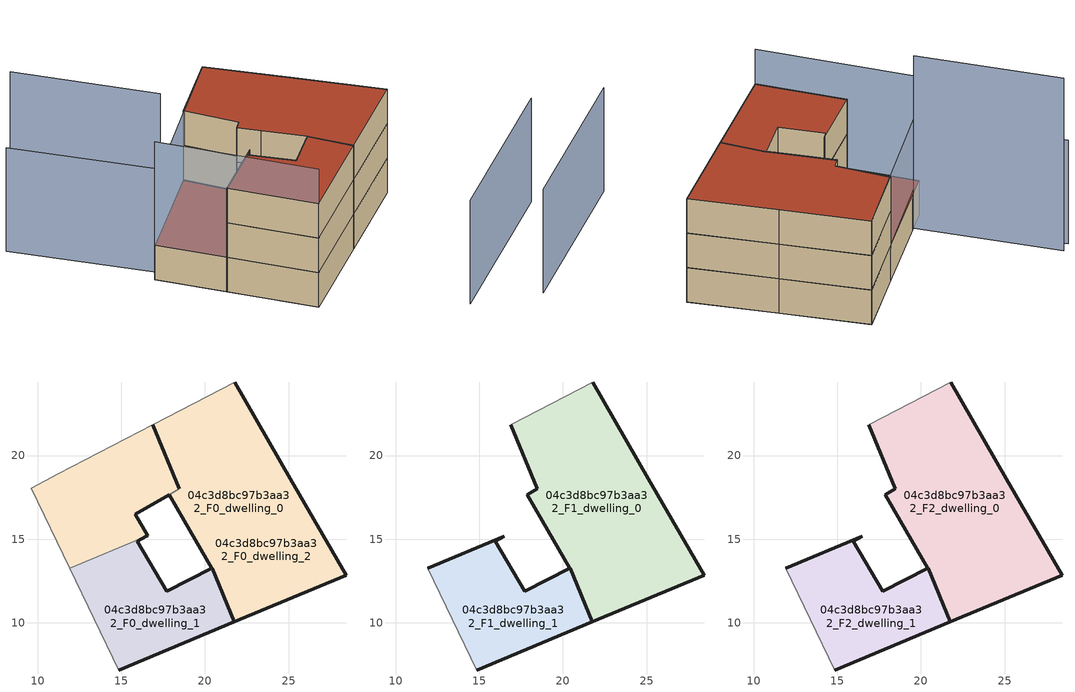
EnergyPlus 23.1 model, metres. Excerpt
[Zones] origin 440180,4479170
04c3d8bc97b3aa32_F0_dwelling_0
 floor ground (EU_floor_Construction): 28.44,12.83 25.11,18.62 21.78,24.4 16.88,21.84 18.47,18.01 18.47,18 17.86,17.66 18.75,16.11 20.4,13.25 20.43,13.26 21.76,10.06 z0; 18.47,18 18.47,18.01 16.88,21.84 z0; 16.57,15.21 15.83,16.5 17.86,17.65 17.86,17.66 18.47,18 16.88,21.84 11.23,18.9 9.62,18.05 11.92,13.27 16.48,15.16 z0
 wall outside (EU_wall_Construction): 18.47,18 16.88,21.84 / 21.78,24.4 25.11,18.62 28.44,12.83 21.76,10.06 20.43,13.26 / 20.4,13.25 18.76,16.11 17.86,17.66 z0:3
 wall adiabatic (EU_wall_Construction): 16.88,21.84 21.78,24.4 z0:3
 wall to 04c3d8bc97b3aa32_F0_dwelling_2 (EU_wall_Construction): 17.86,17.66 18.47,18 z0:3
 wall to 04c3d8bc97b3aa32_F0_dwelling_1 (EU_wall_Construction): 20.43,13.26 20.4,13.25 z0:3
 roof outside (EU_floor_Construction): 16.88,21.84 18.47,18 17.86,17.66 17.86,17.65 15.83,16.5 16.57,15.21 16.48,15.16 11.92,13.27 9.62,18.05 11.23,18.9 z3
04c3d8bc97b3aa32_F0_dwelling_1
 floor ground (EU_floor_Construction): 21.76,10.06 20.43,13.26 20.4,13.25 17.72,11.88 15.97,14.88 16.48,15.16 11.92,13.27 14.84,7.18 z0
 wall outside (EU_wall_Construction): 20.43,13.26 21.76,10.06 14.84,7.18 / 16.48,15.16 15.97,14.88 17.72,11.88 20.4,13.25 z0:3
 wall adiabatic (EU_wall_Construction): 14.84,7.18 11.92,13.27 z0:3
 wall to 04c3d8bc97b3aa32_F0_dwelling_2 (EU_wall_Construction): 11.92,13.27 16.48,15.16 z0:3
04c3d8bc97b3aa32_F0_dwelling_2
 floor ground (EU_floor_Construction): 28.44,12.83 25.11,18.62 21.78,24.4 16.88,21.84 18.47,18.01 18.47,18 17.86,17.66 18.75,16.11 20.4,13.25 20.43,13.26 21.76,10.06 z0; 18.47,18 18.47,18.01 16.88,21.84 z0; 16.57,15.21 15.83,16.5 17.86,17.65 17.86,17.66 18.47,18 16.88,21.84 11.23,18.9 9.62,18.05 11.92,13.27 16.48,15.16 z0
 wall outside (EU_wall_Construction): 17.86,17.66 17.86,17.65 15.83,16.5 16.57,15.21 16.48,15.16 / 16.88,21.84 18.47,18.01 18.47,18 z0:3
 wall adiabatic (EU_wall_Construction): 11.92,13.27 9.62,18.05 11.23,18.9 16.88,21.84 z0:3
 roof outside (EU_roof_Construction): 21.78,24.4 25.11,18.62 28.44,12.83 21.76,10.06 20.43,13.26 20.4,13.25 18.75,16.11 17.86,17.66 18.47,18 18.47,18.01 16.88,21.84 z3; 16.88,21.84 18.47,18 17.86,17.66 17.86,17.65 15.83,16.5 16.57,15.21 16.48,15.16 11.92,13.27 9.62,18.05 11.23,18.9 z3
04c3d8bc97b3aa32_F1_dwelling_0
 floor to 04c3d8bc97b3aa32_F0_dwelling_0 (EU_floor_Construction): 28.44,12.83 25.11,18.62 21.78,24.4 16.88,21.84 18.47,18.01 18.47,18 17.86,17.66 18.75,16.11 20.4,13.25 20.43,13.26 21.76,10.06 z3
 floor to 04c3d8bc97b3aa32_F0_dwelling_2 (EU_floor_Construction): 18.47,18 18.47,18.01 16.88,21.84 z3
 wall outside (EU_wall_Construction): 21.78,24.4 25.11,18.62 28.44,12.83 21.76,10.06 20.43,13.26 / 20.4,13.25 18.76,16.11 17.86,17.66 18.47,18 16.88,21.84 z3:6
 wall adiabatic (EU_wall_Construction): 16.88,21.84 21.78,24.4 z3:6
 wall to 04c3d8bc97b3aa32_F1_dwelling_1 (EU_wall_Construction): 20.43,13.26 20.4,13.25 z3:6
04c3d8bc97b3aa32_F1_dwelling_1
 floor to 04c3d8bc97b3aa32_F0_dwelling_1 (EU_floor_Construction): 21.76,10.06 20.43,13.26 20.4,13.25 17.72,11.88 15.97,14.88 16.48,15.16 11.92,13.27 14.84,7.18 z3
 wall outside (EU_wall_Construction): 20.43,13.26 21.76,10.06 14.84,7.18 / 11.92,13.27 16.48,15.16 15.97,14.88 17.72,11.88 20.4,13.25 z3:6
 wall adiabatic (EU_wall_Construction): 14.84,7.18 11.92,13.27 z3:6
04c3d8bc97b3aa32_F2_dwelling_0
 floor to 04c3d8bc97b3aa32_F1_dwelling_0 (EU_floor_Construction): 28.44,12.83 25.11,18.62 21.78,24.4 16.88,21.84 18.47,18 17.86,17.66 18.75,16.11 20.4,13.25 20.43,13.26 21.76,10.06 z6
 wall outside (EU_wall_Construction): 21.78,24.4 25.11,18.62 28.44,12.83 21.76,10.06 20.43,13.26 / 20.4,13.25 18.76,16.11 17.86,17.66 18.47,18 16.88,21.84 z6:9
 wall adiabatic (EU_wall_Construction): 16.88,21.84 21.78,24.4 z6:9
 wall to 04c3d8bc97b3aa32_F2_dwelling_1 (EU_wall_Construction): 20.43,13.26 20.4,13.25 z6:9
 roof outside (EU_roof_Construction): 21.78,24.4 25.11,18.62 28.44,12.83 21.76,10.06 20.43,13.26 20.4,13.25 18.76,16.11 17.86,17.66 18.47,18 16.88,21.84 z9
04c3d8bc97b3aa32_F2_dwelling_1
 floor to 04c3d8bc97b3aa32_F1_dwelling_1 (EU_floor_Construction): 21.76,10.06 20.43,13.26 20.4,13.25 17.72,11.88 15.97,14.88 16.48,15.16 11.92,13.27 14.84,7.18 z6
 wall outside (EU_wall_Construction): 20.43,13.26 21.76,10.06 14.84,7.18 / 11.92,13.27 16.48,15.16 15.97,14.88 17.72,11.88 20.4,13.25 z6:9
 wall adiabatic (EU_wall_Construction): 14.84,7.18 11.92,13.27 z6:9
 roof outside (EU_roof_Construction): 20.43,13.26 21.76,10.06 14.84,7.18 11.92,13.27 16.48,15.16 15.97,14.88 17.72,11.88 20.4,13.25 z9
shading: 22.31,-0.51 34.37,4.51 / 21.78,24.4 10.54,18.34 / 10.54,18.34 5.22,28.21 z0:9; 9.62,18.06 14.84,7.18 z0:12; 6.06,28.54 11.1,18.85 z0:15
[Building]
EU S2 Campaign: North Axis=0; Terrain=City; Solar Distribution=FullExterior
[Site:Location]
Madrid: Latitude=40.5; Longitude=-3.5; Time Zone=1; Elevation=609
[SizingPeriod:WeatherFileDays]
AnnualSizingPeriod: Begin Month=1; Begin Day of Month=1; End Month=12; End Day of Month=31; Day of Week for Start Day=Monday; Use Weather File Daylight Saving Period=No; Use Weather File Rain and Snow Indicators=No
[MATERIAL]
EU_InternalMass_Material: Roughness=MediumRough; Thickness=0.1; Conductivity=1; Density=1800; Specific Heat=900; Thermal Absorptance=0.9; Solar Absorptance=0.7; Visible Absorptance=0.7
[MATERIAL:NOMASS] Roughness=MediumRough; Thermal Absorptance=0.9; Solar Absorptance=0.7; Visible Absorptance=0.7
Name | Thermal Resistance
EU_wall_NoMass; EU_roof_NoMass | 2.16768
EU_floor_NoMass | 1.14339
[CONSTRUCTION]
EU_wall_Construction: EU_wall_NoMass
EU_roof_Construction: EU_roof_NoMass
EU_floor_Construction: EU_floor_NoMass
EU_InternalMass_Construction: EU_InternalMass_Material
[ZONE] Type=1; Multiplier=1; Ceiling Height=autocalculate; Floor Area=autocalculate; Part of Total Floor Area=Yes
Name | Volume
04c3d8bc97b3aa32_F0_dwelling_0; 04c3d8bc97b3aa32_F0_dwelling_2 | 375.936
04c3d8bc97b3aa32_F1_dwelling_0; 04c3d8bc97b3aa32_F2_dwelling_0 | 254.581
04c3d8bc97b3aa32_F0_dwelling_1; 04c3d8bc97b3aa32_F1_dwelling_1; 04c3d8bc97b3aa32_F2_dwelling_1 | 122.095
[INTERNALMASS] Construction=EU_InternalMass_Construction
Name | Zone or ZoneList | Surface Area
04c3d8bc97b3aa32_F0_dwelling_0_EU_InternalMass | 04c3d8bc97b3aa32_F0_dwelling_0 | 84.8604
04c3d8bc97b3aa32_F0_dwelling_1_EU_InternalMass | 04c3d8bc97b3aa32_F0_dwelling_1 | 40.6982
04c3d8bc97b3aa32_F0_dwelling_2_EU_InternalMass | 04c3d8bc97b3aa32_F0_dwelling_2 | 40.4538
04c3d8bc97b3aa32_F1_dwelling_0_EU_InternalMass | 04c3d8bc97b3aa32_F1_dwelling_0 | 66.7251
04c3d8bc97b3aa32_F1_dwelling_1_EU_InternalMass | 04c3d8bc97b3aa32_F1_dwelling_1 | 99.28
04c3d8bc97b3aa32_F2_dwelling_0_EU_InternalMass | 04c3d8bc97b3aa32_F2_dwelling_0 | 66.7251
04c3d8bc97b3aa32_F2_dwelling_1_EU_InternalMass | 04c3d8bc97b3aa32_F2_dwelling_1 | 99.28
[OTHEREQUIPMENT] Fuel Type=Electricity; Design Level Calculation Method=Watts/Area; Power per Zone Floor Area=1; Fraction Latent=0; Fraction Radiant=0; Fraction Lost=0; Carbon Dioxide Generation Rate=0; EndUse Subcategory=EU_Step8_InternalGains
Name | Zone or ZoneList or Space or SpaceList | Schedule
EU_Step8_InternalGain_04c3d8bc97b3aa32_F0_dwelling_0_f000 | 04c3d8bc97b3aa32_F0_dwelling_0 | EU_Step8_GainSchedule_04c3d8bc97b3aa32_F0_dwelling_0_f000
EU_Step8_InternalGain_04c3d8bc97b3aa32_F0_dwelling_1_f000 | 04c3d8bc97b3aa32_F0_dwelling_1 | EU_Step8_GainSchedule_04c3d8bc97b3aa32_F0_dwelling_1_f000
EU_Step8_InternalGain_04c3d8bc97b3aa32_F0_dwelling_2_f000 | 04c3d8bc97b3aa32_F0_dwelling_2 | EU_Step8_GainSchedule_04c3d8bc97b3aa32_F0_dwelling_2_f000
EU_Step8_InternalGain_04c3d8bc97b3aa32_F1_dwelling_0_f000 | 04c3d8bc97b3aa32_F1_dwelling_0 | EU_Step8_GainSchedule_04c3d8bc97b3aa32_F1_dwelling_0_f000
EU_Step8_InternalGain_04c3d8bc97b3aa32_F1_dwelling_1_f000 | 04c3d8bc97b3aa32_F1_dwelling_1 | EU_Step8_GainSchedule_04c3d8bc97b3aa32_F1_dwelling_1_f000
EU_Step8_InternalGain_04c3d8bc97b3aa32_F2_dwelling_0_f000 | 04c3d8bc97b3aa32_F2_dwelling_0 | EU_Step8_GainSchedule_04c3d8bc97b3aa32_F2_dwelling_0_f000
EU_Step8_InternalGain_04c3d8bc97b3aa32_F2_dwelling_1_f000 | 04c3d8bc97b3aa32_F2_dwelling_1 | EU_Step8_GainSchedule_04c3d8bc97b3aa32_F2_dwelling_1_f000
[ZONEVENTILATION:DESIGNFLOWRATE] Schedule=EU_AlwaysOn; Design Flow Rate Calculation Method=AirChanges/Hour; Air Changes per Hour=0.480546; Ventilation Type=Natural; Fan Pressure Rise=0; Fan Total Efficiency=1; Constant Term Coefficient=1; Temperature Term Coefficient=0; Velocity Term Coefficient=0; Velocity Squared Term Coefficient=0; Minimum Indoor Temperature=-100; Maximum Indoor Temperature=100; Delta Temperature=-100; Minimum Outdoor Temperature=-100; Maximum Outdoor Temperature=100; Maximum Wind Speed=40
Name | Zone or ZoneList or Space or SpaceList
EU_ConstantAir_04c3d8bc97b3aa32_F0_dwelling_0 | 04c3d8bc97b3aa32_F0_dwelling_0
EU_ConstantAir_04c3d8bc97b3aa32_F0_dwelling_1 | 04c3d8bc97b3aa32_F0_dwelling_1
EU_ConstantAir_04c3d8bc97b3aa32_F0_dwelling_2 | 04c3d8bc97b3aa32_F0_dwelling_2
EU_ConstantAir_04c3d8bc97b3aa32_F1_dwelling_0 | 04c3d8bc97b3aa32_F1_dwelling_0
EU_ConstantAir_04c3d8bc97b3aa32_F1_dwelling_1 | 04c3d8bc97b3aa32_F1_dwelling_1
EU_ConstantAir_04c3d8bc97b3aa32_F2_dwelling_0 | 04c3d8bc97b3aa32_F2_dwelling_0
EU_ConstantAir_04c3d8bc97b3aa32_F2_dwelling_1 | 04c3d8bc97b3aa32_F2_dwelling_1
[HVACTEMPLATE:THERMOSTAT] Constant Heating Setpoint=20; Constant Cooling Setpoint=50
EU_HeatOnly_04c3d8bc97b3aa32_F0_dwelling_0; EU_HeatOnly_04c3d8bc97b3aa32_F0_dwelling_1; EU_HeatOnly_04c3d8bc97b3aa32_F0_dwelling_2; EU_HeatOnly_04c3d8bc97b3aa32_F1_dwelling_0; EU_HeatOnly_04c3d8bc97b3aa32_F1_dwelling_1; EU_HeatOnly_04c3d8bc97b3aa32_F2_dwelling_0; EU_HeatOnly_04c3d8bc97b3aa32_F2_dwelling_1
[HVACTEMPLATE:ZONE:IDEALLOADSAIRSYSTEM] System Availability Schedule=EU_AlwaysOn; Maximum Heating Supply Air Temperature=50; Minimum Cooling Supply Air Temperature=13; Maximum Heating Supply Air Humidity Ratio=0.0156; Minimum Cooling Supply Air Humidity Ratio=0.0077; Heating Limit=NoLimit; Cooling Limit=NoLimit; Heating Availability Schedule=EU_AlwaysOn; Cooling Availability Schedule=EU_CoolingOff; Dehumidification Control Type=ConstantSensibleHeatRatio; Cooling Sensible Heat Ratio=0.7; Dehumidification Setpoint=60; Humidification Control Type=None; Humidification Setpoint=30; Outdoor Air Method=None; Outdoor Air Flow Rate per Person=0.00944; Outdoor Air Flow Rate per Zone Floor Area=0; Outdoor Air Flow Rate per Zone=0; Demand Controlled Ventilation Type=None; Outdoor Air Economizer Type=NoEconomizer; Heat Recovery Type=None; Sensible Heat Recovery Effectiveness=0.7; Latent Heat Recovery Effectiveness=0.65
Name | Template Thermostat
04c3d8bc97b3aa32_F0_dwelling_0 | EU_HeatOnly_04c3d8bc97b3aa32_F0_dwelling_0
04c3d8bc97b3aa32_F0_dwelling_1 | EU_HeatOnly_04c3d8bc97b3aa32_F0_dwelling_1
04c3d8bc97b3aa32_F0_dwelling_2 | EU_HeatOnly_04c3d8bc97b3aa32_F0_dwelling_2
04c3d8bc97b3aa32_F1_dwelling_0 | EU_HeatOnly_04c3d8bc97b3aa32_F1_dwelling_0
04c3d8bc97b3aa32_F1_dwelling_1 | EU_HeatOnly_04c3d8bc97b3aa32_F1_dwelling_1
04c3d8bc97b3aa32_F2_dwelling_0 | EU_HeatOnly_04c3d8bc97b3aa32_F2_dwelling_0
04c3d8bc97b3aa32_F2_dwelling_1 | EU_HeatOnly_04c3d8bc97b3aa32_F2_dwelling_1
[SIZING:ZONE] Zone Cooling Design Supply Air Temperature Input Method=SupplyAirTemperature; Zone Cooling Design Supply Air Temperature=13; Zone Heating Design Supply Air Temperature Input Method=SupplyAirTemperature; Zone Heating Design Supply Air Temperature=50; Zone Cooling Design Supply Air Humidity Ratio=0.008; Zone Heating Design Supply Air Humidity Ratio=0.008; Cooling Design Air Flow Method=DesignDay; Cooling Design Air Flow Rate=0; Cooling Minimum Air Flow per Zone Floor Area=0.000762; Cooling Minimum Air Flow=0; Cooling Minimum Air Flow Fraction=0.2; Heating Design Air Flow Method=DesignDay; Heating Design Air Flow Rate=0; Heating Maximum Air Flow per Zone Floor Area=0.002032; Heating Maximum Air Flow=0.141576; Heating Maximum Air Flow Fraction=0.3; Account for Dedicated Outdoor Air System=No; Dedicated Outdoor Air System Control Strategy=NeutralSupplyAir; Dedicated Outdoor Air Low Setpoint Temperature for Design=autosize; Dedicated Outdoor Air High Setpoint Temperature for Design=autosize; Zone Load Sizing Method=Sensible Load Only No Latent Load; Zone Latent Cooling Design Supply Air Humidity Ratio Input Method=HumidityRatioDifference; Zone Cooling Design Supply Air Humidity Ratio Difference=0.005; Zone Latent Heating Design Supply Air Humidity Ratio Input Method=HumidityRatioDifference; Zone Humidification Design Supply Air Humidity Ratio Difference=0.005
04c3d8bc97b3aa32_F0_dwelling_0; 04c3d8bc97b3aa32_F0_dwelling_1; 04c3d8bc97b3aa32_F0_dwelling_2; 04c3d8bc97b3aa32_F1_dwelling_0; 04c3d8bc97b3aa32_F1_dwelling_1; 04c3d8bc97b3aa32_F2_dwelling_0; 04c3d8bc97b3aa32_F2_dwelling_1
[SCHEDULE:CONSTANT]
Name | Hourly Value
EU_AlwaysOn | 1
EU_CoolingOff | 0
[SCHEDULE:FILE] Column Number=1; Rows to Skip at Top=0; Number of Hours of Data=8760; Column Separator=Comma; Interpolate to Timestep=No; Minutes per Item=60; Adjust Schedule for Daylight Savings=Yes
Name | File
EU_Step8_GainSchedule_04c3d8bc97b3aa32_F0_dwelling_0_f000 | ../../schedules/04c3d8bc97b3aa32/04c3d8bc97b3aa32_F0_dwelling_0_f000_gain.csv
EU_Step8_GainSchedule_04c3d8bc97b3aa32_F0_dwelling_1_f000 | ../../schedules/04c3d8bc97b3aa32/04c3d8bc97b3aa32_F0_dwelling_1_f000_gain.csv
EU_Step8_GainSchedule_04c3d8bc97b3aa32_F0_dwelling_2_f000 | ../../schedules/04c3d8bc97b3aa32/04c3d8bc97b3aa32_F0_dwelling_2_f000_gain.csv
EU_Step8_GainSchedule_04c3d8bc97b3aa32_F1_dwelling_0_f000 | ../../schedules/04c3d8bc97b3aa32/04c3d8bc97b3aa32_F1_dwelling_0_f000_gain.csv
EU_Step8_GainSchedule_04c3d8bc97b3aa32_F1_dwelling_1_f000 | ../../schedules/04c3d8bc97b3aa32/04c3d8bc97b3aa32_F1_dwelling_1_f000_gain.csv
EU_Step8_GainSchedule_04c3d8bc97b3aa32_F2_dwelling_0_f000 | ../../schedules/04c3d8bc97b3aa32/04c3d8bc97b3aa32_F2_dwelling_0_f000_gain.csv
EU_Step8_GainSchedule_04c3d8bc97b3aa32_F2_dwelling_1_f000 | ../../schedules/04c3d8bc97b3aa32/04c3d8bc97b3aa32_F2_dwelling_1_f000_gain.csv
